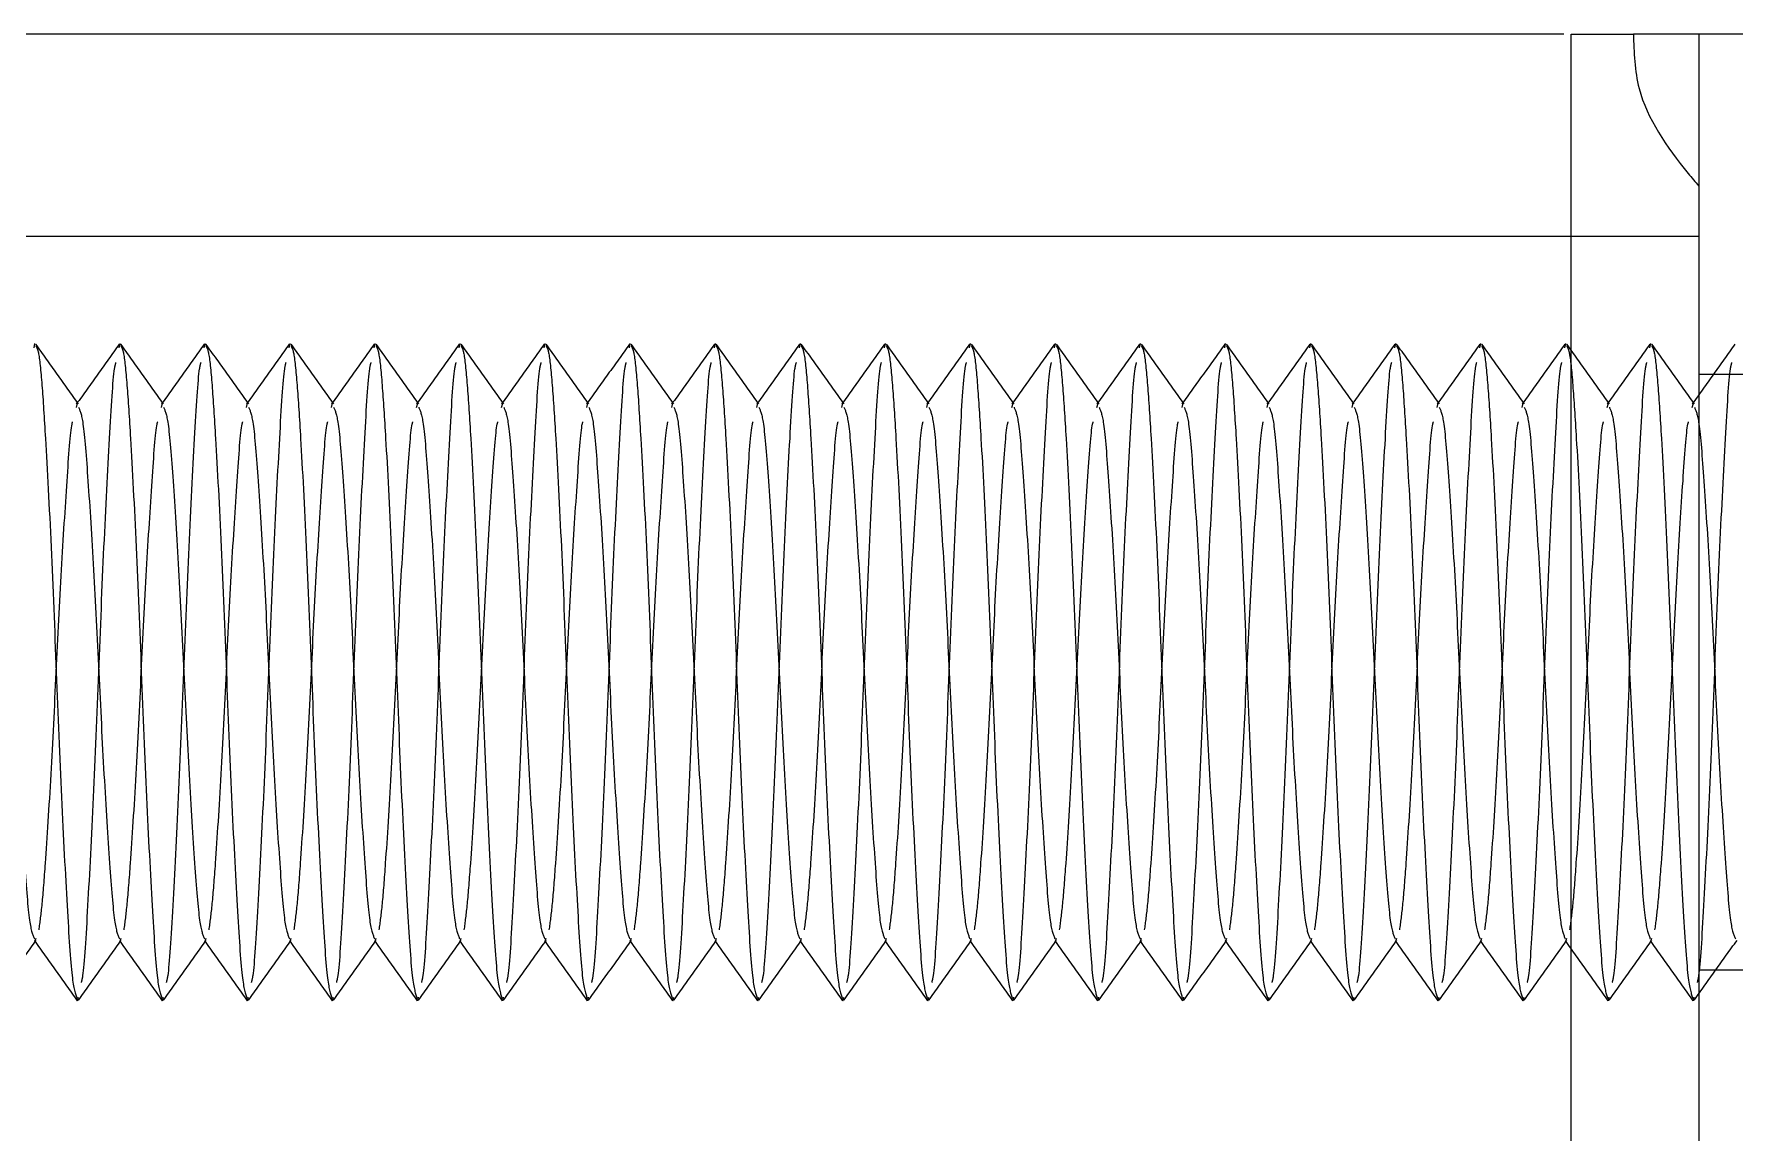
# Model space of a CAD drawing. Header units: metres. Extents: x 0 to 21025, y 0 to 14850.
# Drawn here: x 2212.85 to 2252.85, y 9348.42 to 9374.25 of the extents above; entities that cross this region are included whole.
import ezdxf

# ---------------------------------------------------------------- set-up
doc = ezdxf.new("R2010")
doc.units = ezdxf.units.M
doc.header["$LTSCALE"] = 25
doc.linetypes.add('HIDDEN2', pattern=[4.7625, 3.175, -1.5875])
doc.layers.add('SL4', color=4, linetype='Continuous')
doc.layers.add('ST1', color=7, linetype='HIDDEN2')

msp = doc.modelspace()

# ---------------------------------------------------------------- linework, layer by layer
at = {"layer": 'SL4'}
for p, q in [((2248.821, 9374.249), (1961.996, 9374.249)), ((2248.996, 9369.491), (2248.996, 9374.249)), ((2251.996, 9374.249), (2250.459, 9374.249)), ((2251.996, 9374.249), (2251.996, 9370.674)), ((2258.346, 9374.249), (2251.996, 9374.249)), ((2251.996, 9374.249), (2251.996, 9342.499)), ((2248.996, 9369.491), (1957.238, 9369.491)), ((2251.996, 9369.491), (2248.996, 9369.491)), ((2248.996, 9347.261), (2248.996, 9369.491))]:
    msp.add_line(p, q, dxfattribs=at)
for points, knots in [([(2248.996, 9374.249), (2249.062, 9374.249), (2249.227, 9374.249), (2249.997, 9374.249), (2250.459, 9374.249)], [0, 0, 0, 0, 0.40124, 1, 1, 1, 1]), ([(2250.459, 9374.249), (2250.471, 9373.817), (2250.503, 9372.663), (2251.311, 9371.489), (2251.913, 9370.772), (2251.996, 9370.674)], [0, 0, 0, 0, 0.3402665, 0.9089947, 1, 1, 1, 1])]:
    msp.add_open_spline(points, degree=3, knots=knots, dxfattribs=at)
at = {"layer": 'ST1'}
for p, q in [((2251.996, 9369.491), (1957.238, 9369.491)), ((2251.996, 9369.491), (2248.996, 9369.491)), ((2212.847, 9366.869), (2212.87, 9366.976)), ((2214.847, 9366.869), (2214.87, 9366.976)), ((2216.847, 9366.869), (2216.87, 9366.976)), ((2218.847, 9366.869), (2218.87, 9366.976)), ((2220.847, 9366.869), (2220.87, 9366.976)), ((2222.847, 9366.869), (2222.87, 9366.976)), ((2224.847, 9366.869), (2224.87, 9366.976)), ((2226.847, 9366.869), (2226.87, 9366.976)), ((2228.847, 9366.869), (2228.87, 9366.976)), ((2230.847, 9366.869), (2230.87, 9366.976)), ((2232.847, 9366.869), (2232.87, 9366.976)), ((2234.847, 9366.869), (2234.87, 9366.976)), ((2236.847, 9366.869), (2236.87, 9366.976)), ((2238.847, 9366.869), (2238.87, 9366.976)), ((2240.847, 9366.869), (2240.87, 9366.976)), ((2242.847, 9366.869), (2242.87, 9366.976)), ((2244.847, 9366.869), (2244.87, 9366.976)), ((2246.847, 9366.869), (2246.87, 9366.976)), ((2248.847, 9366.869), (2248.87, 9366.976)), ((2250.847, 9366.869), (2250.87, 9366.976)), ((2258.346, 9366.249), (2251.996, 9366.249)), ((2213.844, 9365.468), (2213.87, 9365.57)), ((2215.844, 9365.468), (2215.87, 9365.57)), ((2217.844, 9365.468), (2217.87, 9365.57)), ((2219.844, 9365.468), (2219.87, 9365.57)), ((2221.844, 9365.468), (2221.87, 9365.57)), ((2223.844, 9365.468), (2223.87, 9365.57)), ((2225.844, 9365.468), (2225.87, 9365.57)), ((2227.844, 9365.468), (2227.87, 9365.57)), ((2229.844, 9365.468), (2229.87, 9365.57)), ((2231.844, 9365.468), (2231.87, 9365.57)), ((2233.844, 9365.468), (2233.87, 9365.57)), ((2235.844, 9365.468), (2235.87, 9365.57)), ((2237.844, 9365.468), (2237.87, 9365.57)), ((2239.844, 9365.468), (2239.87, 9365.57)), ((2241.844, 9365.468), (2241.87, 9365.57)), ((2243.844, 9365.468), (2243.87, 9365.57)), ((2245.844, 9365.468), (2245.87, 9365.57)), ((2247.844, 9365.468), (2247.87, 9365.57)), ((2249.844, 9365.468), (2249.87, 9365.57)), ((2251.844, 9365.468), (2251.87, 9365.57)), ((2212.87, 9352.927), (2212.894, 9352.993)), ((2214.87, 9352.927), (2214.894, 9352.993)), ((2216.87, 9352.927), (2216.894, 9352.993)), ((2218.87, 9352.927), (2218.894, 9352.993)), ((2220.87, 9352.927), (2220.894, 9352.993)), ((2222.87, 9352.927), (2222.894, 9352.993)), ((2224.87, 9352.927), (2224.894, 9352.993)), ((2226.87, 9352.927), (2226.894, 9352.993)), ((2228.87, 9352.927), (2228.894, 9352.993)), ((2230.87, 9352.927), (2230.894, 9352.993)), ((2232.87, 9352.927), (2232.894, 9352.993)), ((2234.87, 9352.927), (2234.894, 9352.993)), ((2236.87, 9352.927), (2236.894, 9352.993)), ((2238.87, 9352.927), (2238.894, 9352.993)), ((2240.87, 9352.927), (2240.894, 9352.993)), ((2242.87, 9352.927), (2242.894, 9352.993)), ((2244.87, 9352.927), (2244.894, 9352.993)), ((2246.87, 9352.927), (2246.894, 9352.993)), ((2248.87, 9352.927), (2248.894, 9352.993)), ((2250.87, 9352.927), (2250.894, 9352.993)), ((2251.996, 9352.249), (2258.346, 9352.249)), ((2213.87, 9351.521), (2213.89, 9351.612)), ((2215.87, 9351.521), (2215.89, 9351.612)), ((2217.87, 9351.521), (2217.89, 9351.612)), ((2219.87, 9351.521), (2219.89, 9351.612)), ((2221.87, 9351.521), (2221.89, 9351.612)), ((2223.87, 9351.521), (2223.89, 9351.612)), ((2225.87, 9351.521), (2225.89, 9351.612)), ((2227.87, 9351.521), (2227.89, 9351.612)), ((2229.87, 9351.521), (2229.89, 9351.612)), ((2231.87, 9351.521), (2231.89, 9351.612)), ((2233.87, 9351.521), (2233.89, 9351.612)), ((2235.87, 9351.521), (2235.89, 9351.612)), ((2237.87, 9351.521), (2237.89, 9351.612)), ((2239.87, 9351.521), (2239.89, 9351.612)), ((2241.87, 9351.521), (2241.89, 9351.612)), ((2243.87, 9351.521), (2243.89, 9351.612)), ((2245.87, 9351.521), (2245.89, 9351.612)), ((2247.87, 9351.521), (2247.89, 9351.612)), ((2249.87, 9351.521), (2249.89, 9351.612)), ((2251.87, 9351.521), (2251.89, 9351.612))]:
    msp.add_line(p, q, dxfattribs=at)
for points, knots in [([(2213.895, 9365.553), (2213.728, 9365.787), (2213.393, 9366.256), (2213.059, 9366.726), (2212.891, 9366.96)], [0, 0, 0, 0, 0.499958, 1, 1, 1, 1]), ([(2212.891, 9366.917), (2212.911, 9366.883), (2212.96, 9366.794), (2213.033, 9366.066), (2213.127, 9364.612), (2213.25, 9362.284), (2213.37, 9359.25), (2213.491, 9356.206), (2213.627, 9353.664), (2213.736, 9351.917), (2213.818, 9351.689), (2213.858, 9351.578)], [0, 0, 0, 0, 0.057357, 0.147127, 0.236426, 0.367918, 0.496052, 0.624187, 0.755679, 0.88198, 1, 1, 1, 1]), ([(2214.847, 9366.957), (2214.68, 9366.722), (2214.345, 9366.252), (2214.01, 9365.783), (2213.842, 9365.548)], [0, 0, 0, 0, 0.500089, 1, 1, 1, 1]), ([(2215.895, 9365.553), (2215.728, 9365.787), (2215.393, 9366.256), (2215.059, 9366.726), (2214.891, 9366.96)], [0, 0, 0, 0, 0.499958, 1, 1, 1, 1]), ([(2214.891, 9366.917), (2214.911, 9366.883), (2214.96, 9366.794), (2215.033, 9366.066), (2215.127, 9364.612), (2215.25, 9362.284), (2215.37, 9359.25), (2215.491, 9356.206), (2215.627, 9353.664), (2215.736, 9351.917), (2215.818, 9351.689), (2215.858, 9351.578)], [0, 0, 0, 0, 0.057357, 0.147127, 0.236426, 0.367918, 0.496052, 0.624187, 0.755679, 0.88198, 1, 1, 1, 1]), ([(2216.847, 9366.957), (2216.68, 9366.722), (2216.345, 9366.252), (2216.01, 9365.783), (2215.842, 9365.548)], [0, 0, 0, 0, 0.5000892, 1, 1, 1, 1]), ([(2217.895, 9365.553), (2217.728, 9365.787), (2217.393, 9366.256), (2217.059, 9366.726), (2216.891, 9366.96)], [0, 0, 0, 0, 0.499958, 1, 1, 1, 1]), ([(2216.891, 9366.917), (2216.911, 9366.883), (2216.96, 9366.794), (2217.033, 9366.066), (2217.127, 9364.612), (2217.25, 9362.284), (2217.37, 9359.25), (2217.491, 9356.206), (2217.627, 9353.664), (2217.736, 9351.917), (2217.818, 9351.689), (2217.858, 9351.578)], [0, 0, 0, 0, 0.057357, 0.147127, 0.236426, 0.367918, 0.496052, 0.624187, 0.755679, 0.88198, 1, 1, 1, 1]), ([(2218.847, 9366.957), (2218.68, 9366.722), (2218.345, 9366.252), (2218.01, 9365.783), (2217.842, 9365.548)], [0, 0, 0, 0, 0.5000892, 1, 1, 1, 1]), ([(2219.895, 9365.553), (2219.728, 9365.787), (2219.393, 9366.256), (2219.059, 9366.726), (2218.891, 9366.96)], [0, 0, 0, 0, 0.499958, 1, 1, 1, 1]), ([(2218.891, 9366.917), (2218.911, 9366.883), (2218.96, 9366.794), (2219.033, 9366.066), (2219.127, 9364.612), (2219.25, 9362.284), (2219.37, 9359.25), (2219.491, 9356.206), (2219.627, 9353.664), (2219.736, 9351.917), (2219.818, 9351.689), (2219.858, 9351.578)], [0, 0, 0, 0, 0.057357, 0.147127, 0.236426, 0.367918, 0.496052, 0.624187, 0.755679, 0.88198, 1, 1, 1, 1]), ([(2220.847, 9366.957), (2220.68, 9366.722), (2220.345, 9366.252), (2220.01, 9365.783), (2219.842, 9365.548)], [0, 0, 0, 0, 0.500089, 1, 1, 1, 1]), ([(2221.895, 9365.553), (2221.728, 9365.787), (2221.393, 9366.256), (2221.059, 9366.726), (2220.891, 9366.96)], [0, 0, 0, 0, 0.499958, 1, 1, 1, 1]), ([(2220.891, 9366.917), (2220.911, 9366.883), (2220.96, 9366.794), (2221.033, 9366.066), (2221.127, 9364.612), (2221.25, 9362.284), (2221.37, 9359.25), (2221.491, 9356.206), (2221.627, 9353.664), (2221.736, 9351.917), (2221.818, 9351.689), (2221.858, 9351.578)], [0, 0, 0, 0, 0.057357, 0.147127, 0.236426, 0.367918, 0.496052, 0.624187, 0.755679, 0.88198, 1, 1, 1, 1]), ([(2222.847, 9366.957), (2222.68, 9366.722), (2222.345, 9366.252), (2222.01, 9365.783), (2221.842, 9365.548)], [0, 0, 0, 0, 0.500089, 1, 1, 1, 1]), ([(2223.895, 9365.553), (2223.728, 9365.787), (2223.393, 9366.256), (2223.059, 9366.726), (2222.891, 9366.96)], [0, 0, 0, 0, 0.499958, 1, 1, 1, 1]), ([(2222.891, 9366.917), (2222.911, 9366.883), (2222.96, 9366.794), (2223.033, 9366.066), (2223.127, 9364.612), (2223.25, 9362.284), (2223.37, 9359.25), (2223.491, 9356.206), (2223.627, 9353.664), (2223.736, 9351.917), (2223.818, 9351.689), (2223.858, 9351.578)], [0, 0, 0, 0, 0.057357, 0.147127, 0.236426, 0.367918, 0.496052, 0.624187, 0.755679, 0.88198, 1, 1, 1, 1]), ([(2224.847, 9366.957), (2224.68, 9366.722), (2224.345, 9366.252), (2224.01, 9365.783), (2223.842, 9365.548)], [0, 0, 0, 0, 0.500089, 1, 1, 1, 1]), ([(2225.895, 9365.553), (2225.728, 9365.787), (2225.393, 9366.256), (2225.059, 9366.726), (2224.891, 9366.96)], [0, 0, 0, 0, 0.499958, 1, 1, 1, 1]), ([(2224.891, 9366.917), (2224.911, 9366.883), (2224.96, 9366.794), (2225.033, 9366.066), (2225.127, 9364.612), (2225.25, 9362.284), (2225.37, 9359.25), (2225.491, 9356.206), (2225.627, 9353.664), (2225.736, 9351.917), (2225.818, 9351.689), (2225.858, 9351.578)], [0, 0, 0, 0, 0.057357, 0.147127, 0.236426, 0.367918, 0.496052, 0.624187, 0.755679, 0.88198, 1, 1, 1, 1]), ([(2226.847, 9366.957), (2226.68, 9366.722), (2226.345, 9366.252), (2226.01, 9365.783), (2225.842, 9365.548)], [0, 0, 0, 0, 0.500089, 1, 1, 1, 1]), ([(2227.895, 9365.553), (2227.728, 9365.787), (2227.393, 9366.256), (2227.059, 9366.726), (2226.891, 9366.96)], [0, 0, 0, 0, 0.499958, 1, 1, 1, 1]), ([(2226.891, 9366.917), (2226.911, 9366.883), (2226.96, 9366.794), (2227.033, 9366.066), (2227.127, 9364.612), (2227.25, 9362.284), (2227.37, 9359.25), (2227.491, 9356.206), (2227.627, 9353.664), (2227.736, 9351.917), (2227.818, 9351.689), (2227.858, 9351.578)], [0, 0, 0, 0, 0.057357, 0.147127, 0.236426, 0.367918, 0.496052, 0.624187, 0.755679, 0.88198, 1, 1, 1, 1]), ([(2228.847, 9366.957), (2228.68, 9366.722), (2228.345, 9366.252), (2228.01, 9365.783), (2227.842, 9365.548)], [0, 0, 0, 0, 0.500089, 1, 1, 1, 1]), ([(2229.895, 9365.553), (2229.728, 9365.787), (2229.393, 9366.256), (2229.059, 9366.726), (2228.891, 9366.96)], [0, 0, 0, 0, 0.499958, 1, 1, 1, 1]), ([(2228.891, 9366.917), (2228.911, 9366.883), (2228.96, 9366.794), (2229.033, 9366.066), (2229.127, 9364.612), (2229.25, 9362.284), (2229.37, 9359.25), (2229.491, 9356.206), (2229.627, 9353.664), (2229.736, 9351.917), (2229.818, 9351.689), (2229.858, 9351.578)], [0, 0, 0, 0, 0.057357, 0.147127, 0.236426, 0.367918, 0.496052, 0.624187, 0.755679, 0.88198, 1, 1, 1, 1]), ([(2230.847, 9366.957), (2230.68, 9366.722), (2230.345, 9366.252), (2230.01, 9365.783), (2229.842, 9365.548)], [0, 0, 0, 0, 0.500089, 1, 1, 1, 1]), ([(2231.895, 9365.553), (2231.728, 9365.787), (2231.393, 9366.256), (2231.059, 9366.726), (2230.891, 9366.96)], [0, 0, 0, 0, 0.499958, 1, 1, 1, 1]), ([(2230.891, 9366.917), (2230.911, 9366.883), (2230.96, 9366.794), (2231.033, 9366.066), (2231.127, 9364.612), (2231.25, 9362.284), (2231.37, 9359.25), (2231.491, 9356.206), (2231.627, 9353.664), (2231.736, 9351.917), (2231.818, 9351.689), (2231.858, 9351.578)], [0, 0, 0, 0, 0.057357, 0.147127, 0.236426, 0.367918, 0.496052, 0.624187, 0.755679, 0.88198, 1, 1, 1, 1]), ([(2232.847, 9366.957), (2232.68, 9366.722), (2232.345, 9366.252), (2232.01, 9365.783), (2231.842, 9365.548)], [0, 0, 0, 0, 0.500089, 1, 1, 1, 1]), ([(2233.895, 9365.553), (2233.728, 9365.787), (2233.393, 9366.256), (2233.059, 9366.726), (2232.891, 9366.96)], [0, 0, 0, 0, 0.499958, 1, 1, 1, 1]), ([(2232.891, 9366.917), (2232.911, 9366.883), (2232.96, 9366.794), (2233.033, 9366.066), (2233.127, 9364.612), (2233.25, 9362.284), (2233.37, 9359.25), (2233.491, 9356.206), (2233.627, 9353.664), (2233.736, 9351.917), (2233.818, 9351.689), (2233.858, 9351.578)], [0, 0, 0, 0, 0.057357, 0.147127, 0.236426, 0.367918, 0.496052, 0.624187, 0.755679, 0.88198, 1, 1, 1, 1]), ([(2234.847, 9366.957), (2234.68, 9366.722), (2234.345, 9366.252), (2234.01, 9365.783), (2233.842, 9365.548)], [0, 0, 0, 0, 0.500089, 1, 1, 1, 1]), ([(2235.895, 9365.553), (2235.728, 9365.787), (2235.393, 9366.256), (2235.059, 9366.726), (2234.891, 9366.96)], [0, 0, 0, 0, 0.499958, 1, 1, 1, 1]), ([(2234.891, 9366.917), (2234.911, 9366.883), (2234.96, 9366.794), (2235.033, 9366.066), (2235.127, 9364.612), (2235.25, 9362.284), (2235.37, 9359.25), (2235.491, 9356.206), (2235.627, 9353.664), (2235.736, 9351.917), (2235.818, 9351.689), (2235.858, 9351.578)], [0, 0, 0, 0, 0.057357, 0.147127, 0.236426, 0.367918, 0.496052, 0.624187, 0.755679, 0.88198, 1, 1, 1, 1]), ([(2236.847, 9366.957), (2236.68, 9366.722), (2236.345, 9366.252), (2236.01, 9365.783), (2235.842, 9365.548)], [0, 0, 0, 0, 0.500089, 1, 1, 1, 1]), ([(2237.895, 9365.553), (2237.728, 9365.787), (2237.393, 9366.256), (2237.059, 9366.726), (2236.891, 9366.96)], [0, 0, 0, 0, 0.499958, 1, 1, 1, 1]), ([(2236.891, 9366.917), (2236.911, 9366.883), (2236.96, 9366.794), (2237.033, 9366.066), (2237.127, 9364.612), (2237.25, 9362.284), (2237.37, 9359.25), (2237.491, 9356.206), (2237.627, 9353.664), (2237.736, 9351.917), (2237.818, 9351.689), (2237.858, 9351.578)], [0, 0, 0, 0, 0.057357, 0.147127, 0.236426, 0.367918, 0.496052, 0.624187, 0.755679, 0.88198, 1, 1, 1, 1]), ([(2238.847, 9366.957), (2238.68, 9366.722), (2238.345, 9366.252), (2238.01, 9365.783), (2237.842, 9365.548)], [0, 0, 0, 0, 0.500089, 1, 1, 1, 1]), ([(2239.895, 9365.553), (2239.728, 9365.787), (2239.393, 9366.256), (2239.059, 9366.726), (2238.891, 9366.96)], [0, 0, 0, 0, 0.499958, 1, 1, 1, 1]), ([(2238.891, 9366.917), (2238.911, 9366.883), (2238.96, 9366.794), (2239.033, 9366.066), (2239.127, 9364.612), (2239.25, 9362.284), (2239.37, 9359.25), (2239.491, 9356.206), (2239.627, 9353.664), (2239.736, 9351.917), (2239.818, 9351.689), (2239.858, 9351.578)], [0, 0, 0, 0, 0.057357, 0.147127, 0.236426, 0.367918, 0.496052, 0.624187, 0.755679, 0.88198, 1, 1, 1, 1]), ([(2240.847, 9366.957), (2240.68, 9366.722), (2240.345, 9366.252), (2240.01, 9365.783), (2239.842, 9365.548)], [0, 0, 0, 0, 0.5000892, 1, 1, 1, 1]), ([(2241.895, 9365.553), (2241.728, 9365.787), (2241.393, 9366.256), (2241.059, 9366.726), (2240.891, 9366.96)], [0, 0, 0, 0, 0.4999583, 1, 1, 1, 1]), ([(2240.891, 9366.917), (2240.911, 9366.883), (2240.96, 9366.794), (2241.033, 9366.066), (2241.127, 9364.612), (2241.25, 9362.284), (2241.37, 9359.25), (2241.491, 9356.206), (2241.627, 9353.664), (2241.736, 9351.917), (2241.818, 9351.689), (2241.858, 9351.578)], [0, 0, 0, 0, 0.057357, 0.147127, 0.236426, 0.367918, 0.496052, 0.624187, 0.755679, 0.88198, 1, 1, 1, 1]), ([(2242.847, 9366.957), (2242.68, 9366.722), (2242.345, 9366.252), (2242.01, 9365.783), (2241.842, 9365.548)], [0, 0, 0, 0, 0.500089, 1, 1, 1, 1]), ([(2243.895, 9365.553), (2243.728, 9365.787), (2243.393, 9366.256), (2243.059, 9366.726), (2242.891, 9366.96)], [0, 0, 0, 0, 0.499958, 1, 1, 1, 1]), ([(2242.891, 9366.917), (2242.911, 9366.883), (2242.96, 9366.794), (2243.033, 9366.066), (2243.127, 9364.612), (2243.25, 9362.284), (2243.37, 9359.25), (2243.491, 9356.206), (2243.627, 9353.664), (2243.736, 9351.917), (2243.818, 9351.689), (2243.858, 9351.578)], [0, 0, 0, 0, 0.057357, 0.147127, 0.236426, 0.367918, 0.496052, 0.624187, 0.755679, 0.88198, 1, 1, 1, 1]), ([(2244.847, 9366.957), (2244.68, 9366.722), (2244.345, 9366.252), (2244.01, 9365.783), (2243.842, 9365.548)], [0, 0, 0, 0, 0.5000892, 1, 1, 1, 1]), ([(2245.895, 9365.553), (2245.728, 9365.787), (2245.393, 9366.256), (2245.059, 9366.726), (2244.891, 9366.96)], [0, 0, 0, 0, 0.499958, 1, 1, 1, 1]), ([(2244.891, 9366.917), (2244.911, 9366.883), (2244.96, 9366.794), (2245.033, 9366.066), (2245.127, 9364.612), (2245.25, 9362.284), (2245.37, 9359.25), (2245.491, 9356.206), (2245.627, 9353.664), (2245.736, 9351.917), (2245.818, 9351.689), (2245.858, 9351.578)], [0, 0, 0, 0, 0.057357, 0.147127, 0.236426, 0.367918, 0.496052, 0.624187, 0.755679, 0.88198, 1, 1, 1, 1]), ([(2246.847, 9366.957), (2246.68, 9366.722), (2246.345, 9366.252), (2246.01, 9365.783), (2245.842, 9365.548)], [0, 0, 0, 0, 0.500089, 1, 1, 1, 1]), ([(2247.895, 9365.553), (2247.728, 9365.787), (2247.393, 9366.256), (2247.059, 9366.726), (2246.891, 9366.96)], [0, 0, 0, 0, 0.499958, 1, 1, 1, 1]), ([(2246.891, 9366.917), (2246.911, 9366.883), (2246.96, 9366.794), (2247.033, 9366.066), (2247.127, 9364.612), (2247.25, 9362.284), (2247.37, 9359.25), (2247.491, 9356.206), (2247.627, 9353.664), (2247.736, 9351.917), (2247.818, 9351.689), (2247.858, 9351.578)], [0, 0, 0, 0, 0.057357, 0.147127, 0.236426, 0.367918, 0.496052, 0.624187, 0.755679, 0.88198, 1, 1, 1, 1]), ([(2248.847, 9366.957), (2248.68, 9366.722), (2248.345, 9366.252), (2248.01, 9365.783), (2247.842, 9365.548)], [0, 0, 0, 0, 0.5000892, 1, 1, 1, 1]), ([(2249.895, 9365.553), (2249.728, 9365.787), (2249.393, 9366.256), (2249.059, 9366.726), (2248.891, 9366.96)], [0, 0, 0, 0, 0.499958, 1, 1, 1, 1]), ([(2248.891, 9366.917), (2248.911, 9366.883), (2248.96, 9366.794), (2249.033, 9366.066), (2249.127, 9364.612), (2249.25, 9362.284), (2249.37, 9359.25), (2249.491, 9356.206), (2249.627, 9353.664), (2249.736, 9351.917), (2249.818, 9351.689), (2249.858, 9351.578)], [0, 0, 0, 0, 0.057357, 0.147127, 0.236426, 0.367918, 0.496052, 0.624187, 0.755679, 0.88198, 1, 1, 1, 1]), ([(2250.847, 9366.957), (2250.68, 9366.722), (2250.345, 9366.252), (2250.01, 9365.783), (2249.842, 9365.548)], [0, 0, 0, 0, 0.500089, 1, 1, 1, 1]), ([(2251.895, 9365.553), (2251.728, 9365.787), (2251.393, 9366.256), (2251.059, 9366.726), (2250.891, 9366.96)], [0, 0, 0, 0, 0.4999583, 1, 1, 1, 1]), ([(2250.891, 9366.917), (2250.911, 9366.883), (2250.96, 9366.794), (2251.033, 9366.066), (2251.127, 9364.612), (2251.25, 9362.284), (2251.37, 9359.25), (2251.491, 9356.206), (2251.627, 9353.664), (2251.736, 9351.917), (2251.818, 9351.689), (2251.858, 9351.578)], [0, 0, 0, 0, 0.057357, 0.147127, 0.236426, 0.367918, 0.496052, 0.624187, 0.755679, 0.88198, 1, 1, 1, 1]), ([(2252.847, 9366.957), (2252.68, 9366.722), (2252.345, 9366.252), (2252.01, 9365.783), (2251.842, 9365.548)], [0, 0, 0, 0, 0.500089, 1, 1, 1, 1]), ([(2213.963, 9351.954), (2213.975, 9352), (2214.029, 9352.202), (2214.113, 9353.702), (2214.25, 9356.197), (2214.37, 9359.248), (2214.491, 9362.301), (2214.628, 9364.793), (2214.71, 9366.283), (2214.763, 9366.485), (2214.774, 9366.527)], [0, 0, 0, 0, 0.043096, 0.193298, 0.349673, 0.502056, 0.654439, 0.810815, 0.961016, 1, 1, 1, 1]), ([(2215.963, 9351.954), (2215.975, 9352), (2216.029, 9352.202), (2216.113, 9353.702), (2216.25, 9356.197), (2216.37, 9359.248), (2216.491, 9362.301), (2216.628, 9364.793), (2216.71, 9366.283), (2216.763, 9366.485), (2216.774, 9366.527)], [0, 0, 0, 0, 0.043096, 0.193298, 0.349673, 0.502056, 0.654439, 0.810815, 0.961016, 1, 1, 1, 1]), ([(2217.963, 9351.954), (2217.975, 9352), (2218.029, 9352.202), (2218.113, 9353.702), (2218.25, 9356.197), (2218.37, 9359.248), (2218.491, 9362.301), (2218.628, 9364.793), (2218.71, 9366.283), (2218.763, 9366.485), (2218.774, 9366.527)], [0, 0, 0, 0, 0.043096, 0.193298, 0.349673, 0.502056, 0.654439, 0.810815, 0.961016, 1, 1, 1, 1]), ([(2219.963, 9351.954), (2219.975, 9352), (2220.029, 9352.202), (2220.113, 9353.702), (2220.25, 9356.197), (2220.37, 9359.248), (2220.491, 9362.301), (2220.628, 9364.793), (2220.71, 9366.283), (2220.763, 9366.485), (2220.774, 9366.527)], [0, 0, 0, 0, 0.043096, 0.193298, 0.349673, 0.502056, 0.654439, 0.810815, 0.961016, 1, 1, 1, 1]), ([(2221.963, 9351.954), (2221.975, 9352), (2222.029, 9352.202), (2222.113, 9353.702), (2222.25, 9356.197), (2222.37, 9359.248), (2222.491, 9362.301), (2222.628, 9364.793), (2222.71, 9366.283), (2222.763, 9366.485), (2222.774, 9366.527)], [0, 0, 0, 0, 0.0430959, 0.1932977, 0.3496734, 0.5020562, 0.6544389, 0.8108146, 0.9610164, 1, 1, 1, 1]), ([(2223.963, 9351.954), (2223.975, 9352), (2224.029, 9352.202), (2224.113, 9353.702), (2224.25, 9356.197), (2224.37, 9359.248), (2224.491, 9362.301), (2224.628, 9364.793), (2224.71, 9366.283), (2224.763, 9366.485), (2224.774, 9366.527)], [0, 0, 0, 0, 0.043096, 0.193298, 0.349673, 0.502056, 0.654439, 0.810815, 0.961016, 1, 1, 1, 1]), ([(2225.963, 9351.954), (2225.975, 9352), (2226.029, 9352.202), (2226.113, 9353.702), (2226.25, 9356.197), (2226.37, 9359.248), (2226.491, 9362.301), (2226.628, 9364.793), (2226.71, 9366.283), (2226.763, 9366.485), (2226.774, 9366.527)], [0, 0, 0, 0, 0.043096, 0.193298, 0.349673, 0.502056, 0.654439, 0.810815, 0.961016, 1, 1, 1, 1]), ([(2227.963, 9351.954), (2227.975, 9352), (2228.029, 9352.202), (2228.113, 9353.702), (2228.25, 9356.197), (2228.37, 9359.248), (2228.491, 9362.301), (2228.628, 9364.793), (2228.71, 9366.283), (2228.763, 9366.485), (2228.774, 9366.527)], [0, 0, 0, 0, 0.043096, 0.193298, 0.349673, 0.502056, 0.654439, 0.810815, 0.961016, 1, 1, 1, 1]), ([(2229.963, 9351.954), (2229.975, 9352), (2230.029, 9352.202), (2230.113, 9353.702), (2230.25, 9356.197), (2230.37, 9359.248), (2230.491, 9362.301), (2230.628, 9364.793), (2230.71, 9366.283), (2230.763, 9366.485), (2230.774, 9366.527)], [0, 0, 0, 0, 0.0430959, 0.1932977, 0.3496734, 0.5020562, 0.6544389, 0.8108146, 0.9610164, 1, 1, 1, 1]), ([(2231.963, 9351.954), (2231.975, 9352), (2232.029, 9352.202), (2232.113, 9353.702), (2232.25, 9356.197), (2232.37, 9359.248), (2232.491, 9362.301), (2232.628, 9364.793), (2232.71, 9366.283), (2232.763, 9366.485), (2232.774, 9366.527)], [0, 0, 0, 0, 0.043096, 0.193298, 0.349673, 0.502056, 0.654439, 0.810815, 0.961016, 1, 1, 1, 1]), ([(2233.963, 9351.954), (2233.975, 9352), (2234.029, 9352.202), (2234.113, 9353.702), (2234.25, 9356.197), (2234.37, 9359.248), (2234.491, 9362.301), (2234.628, 9364.793), (2234.71, 9366.283), (2234.763, 9366.485), (2234.774, 9366.527)], [0, 0, 0, 0, 0.043096, 0.193298, 0.349673, 0.502056, 0.654439, 0.810815, 0.961016, 1, 1, 1, 1]), ([(2235.963, 9351.954), (2235.975, 9352), (2236.029, 9352.202), (2236.113, 9353.702), (2236.25, 9356.197), (2236.37, 9359.248), (2236.491, 9362.301), (2236.628, 9364.793), (2236.71, 9366.283), (2236.763, 9366.485), (2236.774, 9366.527)], [0, 0, 0, 0, 0.043096, 0.193298, 0.349673, 0.502056, 0.654439, 0.810815, 0.961016, 1, 1, 1, 1]), ([(2237.963, 9351.954), (2237.975, 9352), (2238.029, 9352.202), (2238.113, 9353.702), (2238.25, 9356.197), (2238.37, 9359.248), (2238.491, 9362.301), (2238.628, 9364.793), (2238.71, 9366.283), (2238.763, 9366.485), (2238.774, 9366.527)], [0, 0, 0, 0, 0.043096, 0.193298, 0.349673, 0.502056, 0.654439, 0.810815, 0.961016, 1, 1, 1, 1]), ([(2239.963, 9351.954), (2239.975, 9352), (2240.029, 9352.202), (2240.113, 9353.702), (2240.25, 9356.197), (2240.37, 9359.248), (2240.491, 9362.301), (2240.628, 9364.793), (2240.71, 9366.283), (2240.763, 9366.485), (2240.774, 9366.527)], [0, 0, 0, 0, 0.043096, 0.193298, 0.349673, 0.502056, 0.654439, 0.810815, 0.961016, 1, 1, 1, 1]), ([(2241.963, 9351.954), (2241.975, 9352), (2242.029, 9352.202), (2242.113, 9353.702), (2242.25, 9356.197), (2242.37, 9359.248), (2242.491, 9362.301), (2242.628, 9364.793), (2242.71, 9366.283), (2242.763, 9366.485), (2242.774, 9366.527)], [0, 0, 0, 0, 0.043096, 0.193298, 0.349673, 0.502056, 0.654439, 0.810815, 0.961016, 1, 1, 1, 1]), ([(2243.963, 9351.954), (2243.975, 9352), (2244.029, 9352.202), (2244.113, 9353.702), (2244.25, 9356.197), (2244.37, 9359.248), (2244.491, 9362.301), (2244.628, 9364.793), (2244.71, 9366.283), (2244.763, 9366.485), (2244.774, 9366.527)], [0, 0, 0, 0, 0.043096, 0.193298, 0.349673, 0.502056, 0.654439, 0.810815, 0.961016, 1, 1, 1, 1]), ([(2245.963, 9351.954), (2245.975, 9352), (2246.029, 9352.202), (2246.113, 9353.702), (2246.25, 9356.197), (2246.37, 9359.248), (2246.491, 9362.301), (2246.628, 9364.793), (2246.71, 9366.283), (2246.763, 9366.485), (2246.774, 9366.527)], [0, 0, 0, 0, 0.043096, 0.193298, 0.349673, 0.502056, 0.654439, 0.810815, 0.961016, 1, 1, 1, 1]), ([(2247.963, 9351.954), (2247.975, 9352), (2248.029, 9352.202), (2248.113, 9353.702), (2248.25, 9356.197), (2248.37, 9359.248), (2248.491, 9362.301), (2248.628, 9364.793), (2248.71, 9366.283), (2248.763, 9366.485), (2248.774, 9366.527)], [0, 0, 0, 0, 0.043096, 0.193298, 0.349673, 0.502056, 0.654439, 0.810815, 0.961016, 1, 1, 1, 1]), ([(2249.963, 9351.954), (2249.975, 9352), (2250.029, 9352.202), (2250.113, 9353.702), (2250.25, 9356.197), (2250.37, 9359.248), (2250.491, 9362.301), (2250.628, 9364.793), (2250.71, 9366.283), (2250.763, 9366.485), (2250.774, 9366.527)], [0, 0, 0, 0, 0.043096, 0.193298, 0.349673, 0.502056, 0.654439, 0.810815, 0.961016, 1, 1, 1, 1]), ([(2251.963, 9351.954), (2251.975, 9352), (2252.029, 9352.202), (2252.113, 9353.702), (2252.25, 9356.197), (2252.37, 9359.248), (2252.491, 9362.301), (2252.628, 9364.793), (2252.71, 9366.283), (2252.763, 9366.485), (2252.774, 9366.527)], [0, 0, 0, 0, 0.043096, 0.193298, 0.349673, 0.502056, 0.654439, 0.810815, 0.961016, 1, 1, 1, 1]), ([(2211.893, 9365.481), (2211.929, 9365.397), (2212.008, 9365.213), (2212.113, 9363.814), (2212.25, 9361.738), (2212.37, 9359.248), (2212.491, 9356.759), (2212.627, 9354.68), (2212.735, 9353.257), (2212.817, 9353.07), (2212.856, 9352.981)], [0, 0, 0, 0, 0.107376, 0.234332, 0.366515, 0.495318, 0.62412, 0.756304, 0.883259, 1, 1, 1, 1]), ([(2213.893, 9365.481), (2213.929, 9365.397), (2214.008, 9365.213), (2214.113, 9363.814), (2214.25, 9361.738), (2214.37, 9359.248), (2214.491, 9356.759), (2214.627, 9354.68), (2214.735, 9353.257), (2214.817, 9353.07), (2214.856, 9352.981)], [0, 0, 0, 0, 0.107376, 0.234332, 0.366515, 0.495318, 0.62412, 0.756304, 0.883259, 1, 1, 1, 1]), ([(2215.893, 9365.481), (2215.929, 9365.397), (2216.008, 9365.213), (2216.113, 9363.814), (2216.25, 9361.738), (2216.37, 9359.248), (2216.491, 9356.759), (2216.627, 9354.68), (2216.735, 9353.257), (2216.817, 9353.07), (2216.856, 9352.981)], [0, 0, 0, 0, 0.107376, 0.234332, 0.366515, 0.495318, 0.62412, 0.756304, 0.883259, 1, 1, 1, 1]), ([(2217.893, 9365.481), (2217.929, 9365.397), (2218.008, 9365.213), (2218.113, 9363.814), (2218.25, 9361.738), (2218.37, 9359.248), (2218.491, 9356.759), (2218.627, 9354.68), (2218.735, 9353.257), (2218.817, 9353.07), (2218.856, 9352.981)], [0, 0, 0, 0, 0.107376, 0.234332, 0.366515, 0.495318, 0.62412, 0.756304, 0.883259, 1, 1, 1, 1]), ([(2219.893, 9365.481), (2219.929, 9365.397), (2220.008, 9365.213), (2220.113, 9363.814), (2220.25, 9361.738), (2220.37, 9359.248), (2220.491, 9356.759), (2220.627, 9354.68), (2220.735, 9353.257), (2220.817, 9353.07), (2220.856, 9352.981)], [0, 0, 0, 0, 0.107376, 0.234332, 0.366515, 0.495318, 0.62412, 0.756304, 0.883259, 1, 1, 1, 1]), ([(2221.893, 9365.481), (2221.929, 9365.397), (2222.008, 9365.213), (2222.113, 9363.814), (2222.25, 9361.738), (2222.37, 9359.248), (2222.491, 9356.759), (2222.627, 9354.68), (2222.735, 9353.257), (2222.817, 9353.07), (2222.856, 9352.981)], [0, 0, 0, 0, 0.107376, 0.234332, 0.366515, 0.495318, 0.62412, 0.756304, 0.883259, 1, 1, 1, 1]), ([(2223.893, 9365.481), (2223.929, 9365.397), (2224.008, 9365.213), (2224.113, 9363.814), (2224.25, 9361.738), (2224.37, 9359.248), (2224.491, 9356.759), (2224.627, 9354.68), (2224.735, 9353.257), (2224.817, 9353.07), (2224.856, 9352.981)], [0, 0, 0, 0, 0.107376, 0.234332, 0.366515, 0.495318, 0.62412, 0.756304, 0.883259, 1, 1, 1, 1]), ([(2225.893, 9365.481), (2225.929, 9365.397), (2226.008, 9365.213), (2226.113, 9363.814), (2226.25, 9361.738), (2226.37, 9359.248), (2226.491, 9356.759), (2226.627, 9354.68), (2226.735, 9353.257), (2226.817, 9353.07), (2226.856, 9352.981)], [0, 0, 0, 0, 0.107376, 0.234332, 0.366515, 0.495318, 0.62412, 0.756304, 0.883259, 1, 1, 1, 1]), ([(2227.893, 9365.481), (2227.929, 9365.397), (2228.008, 9365.213), (2228.113, 9363.814), (2228.25, 9361.738), (2228.37, 9359.248), (2228.491, 9356.759), (2228.627, 9354.68), (2228.735, 9353.257), (2228.817, 9353.07), (2228.856, 9352.981)], [0, 0, 0, 0, 0.107376, 0.234332, 0.366515, 0.495318, 0.62412, 0.756304, 0.883259, 1, 1, 1, 1]), ([(2229.893, 9365.481), (2229.929, 9365.397), (2230.008, 9365.213), (2230.113, 9363.814), (2230.25, 9361.738), (2230.37, 9359.248), (2230.491, 9356.759), (2230.627, 9354.68), (2230.735, 9353.257), (2230.817, 9353.07), (2230.856, 9352.981)], [0, 0, 0, 0, 0.107376, 0.234332, 0.366515, 0.495318, 0.62412, 0.756304, 0.883259, 1, 1, 1, 1]), ([(2231.893, 9365.481), (2231.929, 9365.397), (2232.008, 9365.213), (2232.113, 9363.814), (2232.25, 9361.738), (2232.37, 9359.248), (2232.491, 9356.759), (2232.627, 9354.68), (2232.735, 9353.257), (2232.817, 9353.07), (2232.856, 9352.981)], [0, 0, 0, 0, 0.107376, 0.234332, 0.366515, 0.495318, 0.62412, 0.756304, 0.883259, 1, 1, 1, 1]), ([(2233.893, 9365.481), (2233.929, 9365.397), (2234.008, 9365.213), (2234.113, 9363.814), (2234.25, 9361.738), (2234.37, 9359.248), (2234.491, 9356.759), (2234.627, 9354.68), (2234.735, 9353.257), (2234.817, 9353.07), (2234.856, 9352.981)], [0, 0, 0, 0, 0.107376, 0.234332, 0.366515, 0.495318, 0.62412, 0.756304, 0.883259, 1, 1, 1, 1]), ([(2235.893, 9365.481), (2235.929, 9365.397), (2236.008, 9365.213), (2236.113, 9363.814), (2236.25, 9361.738), (2236.37, 9359.248), (2236.491, 9356.759), (2236.627, 9354.68), (2236.735, 9353.257), (2236.817, 9353.07), (2236.856, 9352.981)], [0, 0, 0, 0, 0.107376, 0.234332, 0.366515, 0.495318, 0.62412, 0.756304, 0.883259, 1, 1, 1, 1]), ([(2237.893, 9365.481), (2237.929, 9365.397), (2238.008, 9365.213), (2238.113, 9363.814), (2238.25, 9361.738), (2238.37, 9359.248), (2238.491, 9356.759), (2238.627, 9354.68), (2238.735, 9353.257), (2238.817, 9353.07), (2238.856, 9352.981)], [0, 0, 0, 0, 0.107376, 0.234332, 0.366515, 0.495318, 0.62412, 0.756304, 0.883259, 1, 1, 1, 1]), ([(2239.893, 9365.481), (2239.929, 9365.397), (2240.008, 9365.213), (2240.113, 9363.814), (2240.25, 9361.738), (2240.37, 9359.248), (2240.491, 9356.759), (2240.627, 9354.68), (2240.735, 9353.257), (2240.817, 9353.07), (2240.856, 9352.981)], [0, 0, 0, 0, 0.107376, 0.234332, 0.366515, 0.495318, 0.62412, 0.756304, 0.883259, 1, 1, 1, 1]), ([(2241.893, 9365.481), (2241.929, 9365.397), (2242.008, 9365.213), (2242.113, 9363.814), (2242.25, 9361.738), (2242.37, 9359.248), (2242.491, 9356.759), (2242.627, 9354.68), (2242.735, 9353.257), (2242.817, 9353.07), (2242.856, 9352.981)], [0, 0, 0, 0, 0.107376, 0.234332, 0.366515, 0.495318, 0.62412, 0.756304, 0.883259, 1, 1, 1, 1]), ([(2243.893, 9365.481), (2243.929, 9365.397), (2244.008, 9365.213), (2244.113, 9363.814), (2244.25, 9361.738), (2244.37, 9359.248), (2244.491, 9356.759), (2244.627, 9354.68), (2244.735, 9353.257), (2244.817, 9353.07), (2244.856, 9352.981)], [0, 0, 0, 0, 0.107376, 0.234332, 0.366515, 0.495318, 0.62412, 0.756304, 0.883259, 1, 1, 1, 1]), ([(2245.893, 9365.481), (2245.929, 9365.397), (2246.008, 9365.213), (2246.113, 9363.814), (2246.25, 9361.738), (2246.37, 9359.248), (2246.491, 9356.759), (2246.627, 9354.68), (2246.735, 9353.257), (2246.817, 9353.07), (2246.856, 9352.981)], [0, 0, 0, 0, 0.107376, 0.234332, 0.366515, 0.495318, 0.62412, 0.756304, 0.883259, 1, 1, 1, 1]), ([(2247.893, 9365.481), (2247.929, 9365.397), (2248.008, 9365.213), (2248.113, 9363.814), (2248.25, 9361.738), (2248.37, 9359.248), (2248.491, 9356.759), (2248.627, 9354.68), (2248.735, 9353.257), (2248.817, 9353.07), (2248.856, 9352.981)], [0, 0, 0, 0, 0.107376, 0.234332, 0.366515, 0.495318, 0.62412, 0.756304, 0.883259, 1, 1, 1, 1]), ([(2249.893, 9365.481), (2249.929, 9365.397), (2250.008, 9365.213), (2250.113, 9363.814), (2250.25, 9361.738), (2250.37, 9359.248), (2250.491, 9356.759), (2250.627, 9354.68), (2250.735, 9353.257), (2250.817, 9353.07), (2250.856, 9352.981)], [0, 0, 0, 0, 0.107376, 0.234332, 0.366515, 0.495318, 0.62412, 0.756304, 0.883259, 1, 1, 1, 1]), ([(2251.893, 9365.481), (2251.929, 9365.397), (2252.008, 9365.213), (2252.113, 9363.814), (2252.25, 9361.738), (2252.37, 9359.248), (2252.491, 9356.759), (2252.627, 9354.68), (2252.735, 9353.257), (2252.817, 9353.07), (2252.856, 9352.981)], [0, 0, 0, 0, 0.107376, 0.234332, 0.366515, 0.495318, 0.62412, 0.756304, 0.883259, 1, 1, 1, 1]), ([(2212.965, 9353.189), (2212.99, 9353.371), (2213.04, 9353.738), (2213.13, 9354.915), (2213.25, 9356.763), (2213.37, 9359.245), (2213.491, 9361.75), (2213.628, 9363.77), (2213.704, 9364.953), (2213.75, 9365.114), (2213.755, 9365.13)], [0, 0, 0, 0, 0.098651, 0.197725, 0.357803, 0.513786, 0.669769, 0.829847, 0.983594, 1, 1, 1, 1]), ([(2214.965, 9353.189), (2214.99, 9353.371), (2215.04, 9353.738), (2215.13, 9354.915), (2215.25, 9356.763), (2215.37, 9359.245), (2215.491, 9361.75), (2215.628, 9363.77), (2215.704, 9364.953), (2215.75, 9365.114), (2215.755, 9365.13)], [0, 0, 0, 0, 0.098651, 0.197725, 0.357803, 0.513786, 0.669769, 0.829847, 0.983594, 1, 1, 1, 1]), ([(2216.965, 9353.189), (2216.99, 9353.371), (2217.04, 9353.738), (2217.13, 9354.915), (2217.25, 9356.763), (2217.37, 9359.245), (2217.491, 9361.75), (2217.628, 9363.77), (2217.704, 9364.953), (2217.75, 9365.114), (2217.755, 9365.13)], [0, 0, 0, 0, 0.098651, 0.197725, 0.357803, 0.513786, 0.669769, 0.829847, 0.983594, 1, 1, 1, 1]), ([(2218.965, 9353.189), (2218.99, 9353.371), (2219.04, 9353.738), (2219.13, 9354.915), (2219.25, 9356.763), (2219.37, 9359.245), (2219.491, 9361.75), (2219.628, 9363.77), (2219.704, 9364.953), (2219.75, 9365.114), (2219.755, 9365.13)], [0, 0, 0, 0, 0.098651, 0.197725, 0.357803, 0.513786, 0.669769, 0.829847, 0.983594, 1, 1, 1, 1]), ([(2220.965, 9353.189), (2220.99, 9353.371), (2221.04, 9353.738), (2221.13, 9354.915), (2221.25, 9356.763), (2221.37, 9359.245), (2221.491, 9361.75), (2221.628, 9363.77), (2221.704, 9364.953), (2221.75, 9365.114), (2221.755, 9365.13)], [0, 0, 0, 0, 0.098651, 0.197725, 0.357803, 0.513786, 0.669769, 0.829847, 0.983594, 1, 1, 1, 1]), ([(2222.965, 9353.189), (2222.99, 9353.371), (2223.04, 9353.738), (2223.13, 9354.915), (2223.25, 9356.763), (2223.37, 9359.245), (2223.491, 9361.75), (2223.628, 9363.77), (2223.704, 9364.953), (2223.75, 9365.114), (2223.755, 9365.13)], [0, 0, 0, 0, 0.098651, 0.197725, 0.357803, 0.513786, 0.669769, 0.829847, 0.983594, 1, 1, 1, 1]), ([(2224.965, 9353.189), (2224.99, 9353.371), (2225.04, 9353.738), (2225.13, 9354.915), (2225.25, 9356.763), (2225.37, 9359.245), (2225.491, 9361.75), (2225.628, 9363.77), (2225.704, 9364.953), (2225.75, 9365.114), (2225.755, 9365.13)], [0, 0, 0, 0, 0.098651, 0.197725, 0.357803, 0.513786, 0.669769, 0.829847, 0.983594, 1, 1, 1, 1]), ([(2226.965, 9353.189), (2226.99, 9353.371), (2227.04, 9353.738), (2227.13, 9354.915), (2227.25, 9356.763), (2227.37, 9359.245), (2227.491, 9361.75), (2227.628, 9363.77), (2227.704, 9364.953), (2227.75, 9365.114), (2227.755, 9365.13)], [0, 0, 0, 0, 0.098651, 0.197725, 0.357803, 0.513786, 0.669769, 0.829847, 0.983594, 1, 1, 1, 1]), ([(2228.965, 9353.189), (2228.99, 9353.371), (2229.04, 9353.738), (2229.13, 9354.915), (2229.25, 9356.763), (2229.37, 9359.245), (2229.491, 9361.75), (2229.628, 9363.77), (2229.704, 9364.953), (2229.75, 9365.114), (2229.755, 9365.13)], [0, 0, 0, 0, 0.098651, 0.197725, 0.357803, 0.513786, 0.669769, 0.829847, 0.983594, 1, 1, 1, 1]), ([(2230.965, 9353.189), (2230.99, 9353.371), (2231.04, 9353.738), (2231.13, 9354.915), (2231.25, 9356.763), (2231.37, 9359.245), (2231.491, 9361.75), (2231.628, 9363.77), (2231.704, 9364.953), (2231.75, 9365.114), (2231.755, 9365.13)], [0, 0, 0, 0, 0.098651, 0.197725, 0.357803, 0.513786, 0.669769, 0.829847, 0.983594, 1, 1, 1, 1]), ([(2232.965, 9353.189), (2232.99, 9353.371), (2233.04, 9353.738), (2233.13, 9354.915), (2233.25, 9356.763), (2233.37, 9359.245), (2233.491, 9361.75), (2233.628, 9363.77), (2233.704, 9364.953), (2233.75, 9365.114), (2233.755, 9365.13)], [0, 0, 0, 0, 0.098651, 0.197725, 0.357803, 0.513786, 0.669769, 0.829847, 0.983594, 1, 1, 1, 1]), ([(2234.965, 9353.189), (2234.99, 9353.371), (2235.04, 9353.738), (2235.13, 9354.915), (2235.25, 9356.763), (2235.37, 9359.245), (2235.491, 9361.75), (2235.628, 9363.77), (2235.704, 9364.953), (2235.75, 9365.114), (2235.755, 9365.13)], [0, 0, 0, 0, 0.098651, 0.197725, 0.357803, 0.513786, 0.669769, 0.829847, 0.983594, 1, 1, 1, 1]), ([(2236.965, 9353.189), (2236.99, 9353.371), (2237.04, 9353.738), (2237.13, 9354.915), (2237.25, 9356.763), (2237.37, 9359.245), (2237.491, 9361.75), (2237.628, 9363.77), (2237.704, 9364.953), (2237.75, 9365.114), (2237.755, 9365.13)], [0, 0, 0, 0, 0.098651, 0.197725, 0.357803, 0.513786, 0.669769, 0.829847, 0.983594, 1, 1, 1, 1]), ([(2238.965, 9353.189), (2238.99, 9353.371), (2239.04, 9353.738), (2239.13, 9354.915), (2239.25, 9356.763), (2239.37, 9359.245), (2239.491, 9361.75), (2239.628, 9363.77), (2239.704, 9364.953), (2239.75, 9365.114), (2239.755, 9365.13)], [0, 0, 0, 0, 0.098651, 0.197725, 0.357803, 0.513786, 0.669769, 0.829847, 0.983594, 1, 1, 1, 1]), ([(2240.965, 9353.189), (2240.99, 9353.371), (2241.04, 9353.738), (2241.13, 9354.915), (2241.25, 9356.763), (2241.37, 9359.245), (2241.491, 9361.75), (2241.628, 9363.77), (2241.704, 9364.953), (2241.75, 9365.114), (2241.755, 9365.13)], [0, 0, 0, 0, 0.098651, 0.197725, 0.357803, 0.513786, 0.669769, 0.829847, 0.983594, 1, 1, 1, 1]), ([(2242.965, 9353.189), (2242.99, 9353.371), (2243.04, 9353.738), (2243.13, 9354.915), (2243.25, 9356.763), (2243.37, 9359.245), (2243.491, 9361.75), (2243.628, 9363.77), (2243.704, 9364.953), (2243.75, 9365.114), (2243.755, 9365.13)], [0, 0, 0, 0, 0.098651, 0.197725, 0.357803, 0.513786, 0.669769, 0.829847, 0.983594, 1, 1, 1, 1]), ([(2244.965, 9353.189), (2244.99, 9353.371), (2245.04, 9353.738), (2245.13, 9354.915), (2245.25, 9356.763), (2245.37, 9359.245), (2245.491, 9361.75), (2245.628, 9363.77), (2245.704, 9364.953), (2245.75, 9365.114), (2245.755, 9365.13)], [0, 0, 0, 0, 0.098651, 0.197725, 0.357803, 0.513786, 0.669769, 0.829847, 0.983594, 1, 1, 1, 1]), ([(2246.965, 9353.189), (2246.99, 9353.371), (2247.04, 9353.738), (2247.13, 9354.915), (2247.25, 9356.763), (2247.37, 9359.245), (2247.491, 9361.75), (2247.628, 9363.77), (2247.704, 9364.953), (2247.75, 9365.114), (2247.755, 9365.13)], [0, 0, 0, 0, 0.098651, 0.197725, 0.357803, 0.513786, 0.669769, 0.829847, 0.983594, 1, 1, 1, 1]), ([(2248.965, 9353.189), (2248.99, 9353.371), (2249.04, 9353.738), (2249.13, 9354.915), (2249.25, 9356.763), (2249.37, 9359.245), (2249.491, 9361.75), (2249.628, 9363.77), (2249.704, 9364.953), (2249.75, 9365.114), (2249.755, 9365.13)], [0, 0, 0, 0, 0.098651, 0.197725, 0.357803, 0.513786, 0.669769, 0.829847, 0.983594, 1, 1, 1, 1]), ([(2250.965, 9353.189), (2250.99, 9353.371), (2251.04, 9353.738), (2251.13, 9354.915), (2251.25, 9356.763), (2251.37, 9359.245), (2251.491, 9361.75), (2251.628, 9363.77), (2251.704, 9364.953), (2251.75, 9365.114), (2251.755, 9365.13)], [0, 0, 0, 0, 0.098651, 0.197725, 0.357803, 0.513786, 0.669769, 0.829847, 0.983594, 1, 1, 1, 1]), ([(2211.89, 9351.535), (2212.057, 9351.77), (2212.392, 9352.24), (2212.727, 9352.71), (2212.895, 9352.944)], [0, 0, 0, 0, 0.500092, 1, 1, 1, 1]), ([(2212.855, 9352.934), (2213.022, 9352.699), (2213.357, 9352.23), (2213.691, 9351.761), (2213.858, 9351.526)], [0, 0, 0, 0, 0.4999673, 1, 1, 1, 1]), ([(2213.89, 9351.535), (2214.057, 9351.77), (2214.392, 9352.24), (2214.727, 9352.71), (2214.895, 9352.944)], [0, 0, 0, 0, 0.5000921, 1, 1, 1, 1]), ([(2214.855, 9352.934), (2215.022, 9352.699), (2215.357, 9352.23), (2215.691, 9351.761), (2215.858, 9351.526)], [0, 0, 0, 0, 0.499967, 1, 1, 1, 1]), ([(2215.89, 9351.535), (2216.057, 9351.77), (2216.392, 9352.24), (2216.727, 9352.71), (2216.895, 9352.944)], [0, 0, 0, 0, 0.500092, 1, 1, 1, 1]), ([(2216.855, 9352.934), (2217.022, 9352.699), (2217.357, 9352.23), (2217.691, 9351.761), (2217.858, 9351.526)], [0, 0, 0, 0, 0.499967, 1, 1, 1, 1]), ([(2217.89, 9351.535), (2218.057, 9351.77), (2218.392, 9352.24), (2218.727, 9352.71), (2218.895, 9352.944)], [0, 0, 0, 0, 0.500092, 1, 1, 1, 1]), ([(2218.855, 9352.934), (2219.022, 9352.699), (2219.357, 9352.23), (2219.691, 9351.761), (2219.858, 9351.526)], [0, 0, 0, 0, 0.4999673, 1, 1, 1, 1]), ([(2219.89, 9351.535), (2220.057, 9351.77), (2220.392, 9352.24), (2220.727, 9352.71), (2220.895, 9352.944)], [0, 0, 0, 0, 0.5000921, 1, 1, 1, 1]), ([(2220.855, 9352.934), (2221.022, 9352.699), (2221.357, 9352.23), (2221.691, 9351.761), (2221.858, 9351.526)], [0, 0, 0, 0, 0.4999673, 1, 1, 1, 1]), ([(2221.89, 9351.535), (2222.057, 9351.77), (2222.392, 9352.24), (2222.727, 9352.71), (2222.895, 9352.944)], [0, 0, 0, 0, 0.500092, 1, 1, 1, 1]), ([(2222.855, 9352.934), (2223.022, 9352.699), (2223.357, 9352.23), (2223.691, 9351.761), (2223.858, 9351.526)], [0, 0, 0, 0, 0.499967, 1, 1, 1, 1]), ([(2223.89, 9351.535), (2224.057, 9351.77), (2224.392, 9352.24), (2224.727, 9352.71), (2224.895, 9352.944)], [0, 0, 0, 0, 0.500092, 1, 1, 1, 1]), ([(2224.855, 9352.934), (2225.022, 9352.699), (2225.357, 9352.23), (2225.691, 9351.761), (2225.858, 9351.526)], [0, 0, 0, 0, 0.499967, 1, 1, 1, 1]), ([(2225.89, 9351.535), (2226.057, 9351.77), (2226.392, 9352.24), (2226.727, 9352.71), (2226.895, 9352.944)], [0, 0, 0, 0, 0.500092, 1, 1, 1, 1]), ([(2226.855, 9352.934), (2227.022, 9352.699), (2227.357, 9352.23), (2227.691, 9351.761), (2227.858, 9351.526)], [0, 0, 0, 0, 0.4999673, 1, 1, 1, 1]), ([(2227.89, 9351.535), (2228.057, 9351.77), (2228.392, 9352.24), (2228.727, 9352.71), (2228.895, 9352.944)], [0, 0, 0, 0, 0.5000921, 1, 1, 1, 1]), ([(2228.855, 9352.934), (2229.022, 9352.699), (2229.357, 9352.23), (2229.691, 9351.761), (2229.858, 9351.526)], [0, 0, 0, 0, 0.4999673, 1, 1, 1, 1]), ([(2229.89, 9351.535), (2230.057, 9351.77), (2230.392, 9352.24), (2230.727, 9352.71), (2230.895, 9352.944)], [0, 0, 0, 0, 0.500092, 1, 1, 1, 1]), ([(2230.855, 9352.934), (2231.022, 9352.699), (2231.357, 9352.23), (2231.691, 9351.761), (2231.858, 9351.526)], [0, 0, 0, 0, 0.499967, 1, 1, 1, 1]), ([(2231.89, 9351.535), (2232.057, 9351.77), (2232.392, 9352.24), (2232.727, 9352.71), (2232.895, 9352.944)], [0, 0, 0, 0, 0.500092, 1, 1, 1, 1]), ([(2232.855, 9352.934), (2233.022, 9352.699), (2233.357, 9352.23), (2233.691, 9351.761), (2233.858, 9351.526)], [0, 0, 0, 0, 0.499967, 1, 1, 1, 1]), ([(2233.89, 9351.535), (2234.057, 9351.77), (2234.392, 9352.24), (2234.727, 9352.71), (2234.895, 9352.944)], [0, 0, 0, 0, 0.500092, 1, 1, 1, 1]), ([(2234.855, 9352.934), (2235.022, 9352.699), (2235.357, 9352.23), (2235.691, 9351.761), (2235.858, 9351.526)], [0, 0, 0, 0, 0.4999673, 1, 1, 1, 1]), ([(2235.89, 9351.535), (2236.057, 9351.77), (2236.392, 9352.24), (2236.727, 9352.71), (2236.895, 9352.944)], [0, 0, 0, 0, 0.500092, 1, 1, 1, 1]), ([(2236.855, 9352.934), (2237.022, 9352.699), (2237.357, 9352.23), (2237.691, 9351.761), (2237.858, 9351.526)], [0, 0, 0, 0, 0.499967, 1, 1, 1, 1]), ([(2237.89, 9351.535), (2238.057, 9351.77), (2238.392, 9352.24), (2238.727, 9352.71), (2238.895, 9352.944)], [0, 0, 0, 0, 0.500092, 1, 1, 1, 1]), ([(2238.855, 9352.934), (2239.022, 9352.699), (2239.357, 9352.23), (2239.691, 9351.761), (2239.858, 9351.526)], [0, 0, 0, 0, 0.499967, 1, 1, 1, 1]), ([(2239.89, 9351.535), (2240.057, 9351.77), (2240.392, 9352.24), (2240.727, 9352.71), (2240.895, 9352.944)], [0, 0, 0, 0, 0.500092, 1, 1, 1, 1]), ([(2240.855, 9352.934), (2241.022, 9352.699), (2241.357, 9352.23), (2241.691, 9351.761), (2241.858, 9351.526)], [0, 0, 0, 0, 0.499967, 1, 1, 1, 1]), ([(2241.89, 9351.535), (2242.057, 9351.77), (2242.392, 9352.24), (2242.727, 9352.71), (2242.895, 9352.944)], [0, 0, 0, 0, 0.5000921, 1, 1, 1, 1]), ([(2242.855, 9352.934), (2243.022, 9352.699), (2243.357, 9352.23), (2243.691, 9351.761), (2243.858, 9351.526)], [0, 0, 0, 0, 0.4999673, 1, 1, 1, 1]), ([(2243.89, 9351.535), (2244.057, 9351.77), (2244.392, 9352.24), (2244.727, 9352.71), (2244.895, 9352.944)], [0, 0, 0, 0, 0.5000921, 1, 1, 1, 1]), ([(2244.855, 9352.934), (2245.022, 9352.699), (2245.357, 9352.23), (2245.691, 9351.761), (2245.858, 9351.526)], [0, 0, 0, 0, 0.499967, 1, 1, 1, 1]), ([(2245.89, 9351.535), (2246.057, 9351.77), (2246.392, 9352.24), (2246.727, 9352.71), (2246.895, 9352.944)], [0, 0, 0, 0, 0.500092, 1, 1, 1, 1]), ([(2246.855, 9352.934), (2247.022, 9352.699), (2247.357, 9352.23), (2247.691, 9351.761), (2247.858, 9351.526)], [0, 0, 0, 0, 0.4999673, 1, 1, 1, 1]), ([(2247.89, 9351.535), (2248.057, 9351.77), (2248.392, 9352.24), (2248.727, 9352.71), (2248.895, 9352.944)], [0, 0, 0, 0, 0.500092, 1, 1, 1, 1]), ([(2248.855, 9352.934), (2249.022, 9352.699), (2249.357, 9352.23), (2249.691, 9351.761), (2249.858, 9351.526)], [0, 0, 0, 0, 0.499967, 1, 1, 1, 1]), ([(2249.89, 9351.535), (2250.057, 9351.77), (2250.392, 9352.24), (2250.727, 9352.71), (2250.895, 9352.944)], [0, 0, 0, 0, 0.5000921, 1, 1, 1, 1]), ([(2250.855, 9352.934), (2251.022, 9352.699), (2251.357, 9352.23), (2251.691, 9351.761), (2251.858, 9351.526)], [0, 0, 0, 0, 0.499967, 1, 1, 1, 1]), ([(2251.89, 9351.535), (2252.057, 9351.77), (2252.392, 9352.24), (2252.727, 9352.71), (2252.895, 9352.944)], [0, 0, 0, 0, 0.500092, 1, 1, 1, 1])]:
    msp.add_open_spline(points, degree=3, knots=knots, dxfattribs=at)

doc.saveas('drawing.dxf')
